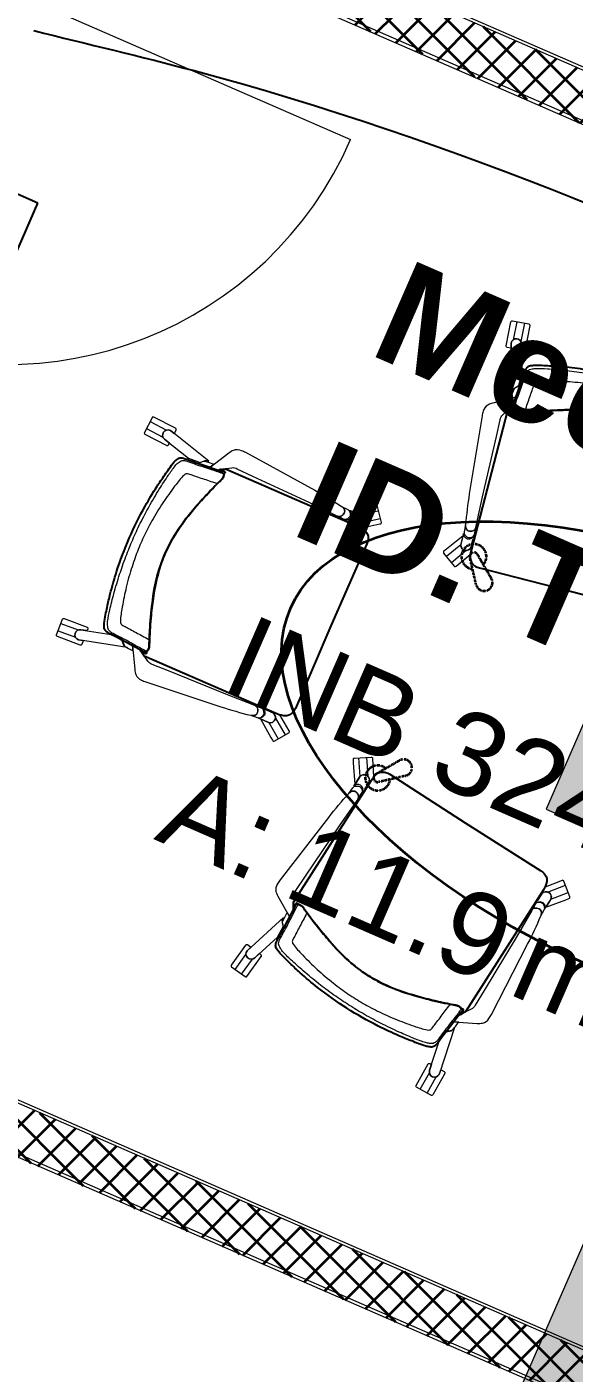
# Model space of a CAD drawing. Header units: millimetres. Extents: x -35034 to 431752, y -71616 to 25069.
# Drawn here: x 34414 to 35730, y -11807 to -8572 of the extents above; entities that cross this region are included whole.
import ezdxf
from ezdxf.enums import TextEntityAlignment as Align

# ---------------------------------------------------------------- set-up
doc = ezdxf.new("R2010")
doc.units = ezdxf.units.MM
doc.header["$MEASUREMENT"] = 0
doc.linetypes.add('DASHED2', pattern=[0.75, 0.5, -0.25])
for name, color, linetype in [('A-25-M_Wall_Int', 7, 'Continuous'), ('New_A-25-M_Wall_Int', 7, 'Continuous'), ('New_A-35-M_FFE-Zone', 7, 'Continuous'), ('New_ArchiCAD Door Markers', 7, 'Continuous'), ('New_ArchiCAD Doors', 7, 'Continuous')]:
    doc.layers.add(name, color=color, linetype=linetype)
for name, color, linetype, lineweight in [('A-35-M_FFE_Loose_SIEMENS P2_Pen_No__5', 7, 'Continuous', 25), ('A-35-M_FFE_Loose_SIEMENS P2_Pen_No__7', 7, 'Continuous', 35), ('A-35-M_FFE_Loose_SIEMENS P2_Pen_No__9', 7, 'Continuous', 13), ('A-95-H_Fill_Plan_FloorTrunking_Pen_No__1', 7, 'Continuous', 13), ('A-95-H_Fill_Plan_FloorTrunking_Pen_No__101', 252, 'Continuous', 15), ('A-95-P_Text_1_50_GA_Pen_No__85', 8, 'Continuous', 20), ('New_A-25-M_Wall_Int_Pen_No__1', 7, 'Continuous', 13), ('New_A-25-M_Wall_Int_Pen_No__155', 5, 'Continuous', 35), ('New_ArchiCAD Door Markers_Pen_No__1', 7, 'Continuous', 13), ('New_ArchiCAD Door Markers_Pen_No__5', 7, 'Continuous', 25), ('New_ArchiCAD Doors_Pen_No__1', 7, 'Continuous', 13), ('New_ArchiCAD Doors_Pen_No__3', 7, 'Continuous', 18), ('New_ArchiCAD Zone Stamps_Pen_No__6', 7, 'Continuous', 35)]:
    doc.layers.add(name, color=color, linetype=linetype, lineweight=lineweight)
for name, color, linetype, lineweight, true_color in [('New_A-35-M_FFE-Zone_Pen_No__74', 7, 'Continuous', 20, 0x606060), ('New_ArchiCAD Doors_Pen_No__23', 7, 'Continuous', 30, 0x2a2a2a), ('New_ArchiCAD Doors_Pen_No__63', 7, 'Continuous', 20, 0x606060)]:
    doc.layers.add(name, color=color, linetype=linetype, lineweight=lineweight, true_color=true_color)
doc.styles.add('GENERATED_STYLE_1', font='')
doc.styles.add('GENERATED_STYLE_2', font='')
doc.styles.add('GENERATED_STYLE_3', font='')
doc.styles.get('GENERATED_STYLE_1').set_extended_font_data('Swis721 BT', bold=True)
doc.styles.get('GENERATED_STYLE_2').set_extended_font_data('Arial', bold=True)
doc.styles.get('GENERATED_STYLE_3').set_extended_font_data('Arial')
doc.dimstyles.new('GENERATED_STYLE__3', dxfattribs={"dimtxt": 0.18, "dimasz": 182.4, "dimexe": 0.18, "dimexo": 0.0625, "dimgap": 0.09, "dimtad": 0, "dimtih": 1, "dimtoh": 1, "dimdec": 4, "dimzin": 0, "dimdsep": 46, "dimcen": 0.09, "dimadec": 0, "dimazin": 0, "dimtfac": 1, "dimtdec": 4, "dimtmove": 0, "dimatfit": 3, "dimldrblk": 'ARROWHEAD_5', "dimfxl": 1, "dimtolj": 1, "dimtzin": 0, "dimarcsym": 0})
pattern_1 = [(45, (0, 0), (-35.35534, 35.35534), []), (135, (0, 0), (35.35534, 35.35534), [])]

# ---------------------------------------------------------------- blocks, each defined once
blk = doc.blocks.new('Office South_INB 3244_21_3', base_point=(34524.2, -13354.9))
at = {"layer": 'New_A-35-M_FFE-Zone_Pen_No__74', "linetype": 'Continuous'}
blk.add_line((37374.5, -12580), (33346.8, -10823.8), dxfattribs=at)
at = {"layer": 'New_ArchiCAD Zone Stamps_Pen_No__6'}
for tag, height, style, p in [('ROOM_NAME', 250, 'GENERATED_STYLE_2', (34049.4, -11951.4)), ('zoneNameLine2', 250, 'GENERATED_STYLE_2', (33861, -12383.6)), ('ROOM_NUMBER', 200, 'GENERATED_STYLE_3', (33672.6, -12804.3)), ('measuredAreaCode', 200, 'GENERATED_STYLE_3', (33515.5, -13164.4)), ('DUMMY_649', 200, 'GENERATED_STYLE_3', (33822.9, -13298.4)), ('DUMMY_650', 200, 'GENERATED_STYLE_3', (34312.3, -13511.8)), ('DUMMY_651', 133.3, 'GENERATED_STYLE_3', (34591.6, -13618.4))]:
    blk.add_attdef(tag, text='', height=height, rotation=336.4404, dxfattribs=dict(at, style=style)).set_placement(p, align=Align.TOP_LEFT)
blk = doc.blocks.new('Meeting room_INB 3243_23_3', base_point=(35902.3, -10572))
at = {"layer": 'New_A-35-M_FFE-Zone_Pen_No__74', "linetype": 'Continuous'}
for p, q in [((38501.3, -9996.1), (34473.6, -8239.8)), ((33394.3, -10714.7), (37422, -12471))]:
    blk.add_line(p, q, dxfattribs=at)
at = {"layer": 'New_ArchiCAD Zone Stamps_Pen_No__6'}
for tag, height, style, p in [('ROOM_NAME', 250, 'GENERATED_STYLE_2', (35331.4, -9126.7)), ('zoneNameLine2', 250, 'GENERATED_STYLE_2', (35143, -9558.8)), ('ROOM_NUMBER', 200, 'GENERATED_STYLE_3', (34954.6, -9979.5)), ('measuredAreaCode', 200, 'GENERATED_STYLE_3', (34797.6, -10339.6)), ('DUMMY_649', 200, 'GENERATED_STYLE_3', (35105, -10473.7)), ('DUMMY_650', 200, 'GENERATED_STYLE_3', (35575.6, -10678.9)), ('DUMMY_651', 133.3, 'GENERATED_STYLE_3', (35854.9, -10785.4))]:
    blk.add_attdef(tag, text='', height=height, rotation=336.4404, dxfattribs=dict(at, style=style)).set_placement(p, align=Align.TOP_LEFT)
blk = doc.blocks.new('Office North_INB 3242_25_3', base_point=(36860.3, -8081.5))
at = {"layer": 'New_A-35-M_FFE-Zone_Pen_No__74', "linetype": 'Continuous'}
blk.add_line((34521.1, -8130.7), (38548.8, -9886.9), dxfattribs=at)
at = {"layer": 'New_ArchiCAD Zone Stamps_Pen_No__6'}
for tag, height, style, p in [('ROOM_NAME', 250, 'GENERATED_STYLE_2', (36411.6, -6689.4)), ('zoneNameLine2', 250, 'GENERATED_STYLE_2', (36223.2, -7121.6)), ('ROOM_NUMBER', 200, 'GENERATED_STYLE_3', (36034.8, -7542.3)), ('measuredAreaCode', 200, 'GENERATED_STYLE_3', (35877.7, -7902.4)), ('DUMMY_649', 200, 'GENERATED_STYLE_3', (36185.1, -8036.4)), ('DUMMY_650', 200, 'GENERATED_STYLE_3', (36655.8, -8241.7)), ('DUMMY_651', 133.3, 'GENERATED_STYLE_3', (36935.1, -8348.2))]:
    blk.add_attdef(tag, text='', height=height, rotation=336.4404, dxfattribs=dict(at, style=style)).set_placement(p, align=Align.TOP_LEFT)
blk = doc.blocks.new('Wall_73_3', base_point=(38498.3, -10002.9))
at = {"layer": 'New_A-25-M_Wall_Int_Pen_No__155', "linetype": 'Continuous'}
h = blk.add_hatch(dxfattribs=at)
h.set_pattern_fill('Grid_5x5_Diagonal_0003', color=256, style=0, pattern_type=2)
h.set_pattern_definition(pattern_1)
h.paths.add_polyline_path([(34470.5, -8246.6), (38498.3, -10002.9), (38503.3, -9991.4), (38508.1, -9980.4), (38516.9, -9960.2), (38526.9, -9937.3), (38535.9, -9916.7), (38540.7, -9905.7), (38545.9, -9893.8), (34518.1, -8137.5), (34512.9, -8149.4), (34508.1, -8160.4), (34499.1, -8181), (34489.1, -8203.9), (34480.3, -8224.1), (34475.5, -8235.1)])
at = {"layer": 'New_A-25-M_Wall_Int_Pen_No__1', "linetype": 'Continuous', "flags": 128}
for points in [[(38545.9, -9893.8), (34518.1, -8137.5)], [(34470.5, -8246.6), (38498.3, -10002.9)]]:
    blk.add_lwpolyline(points, dxfattribs=at)
blk = doc.blocks.new('Door Stamp 17[2]_3', base_point=(33887.2, -9286.6))
at = {"layer": 'New_ArchiCAD Door Markers_Pen_No__5', "linetype": 'Continuous'}
for p, q in [((34246.6, -8910.3), (33856, -9805.9)), ((34440.7, -8994.9), (34246.6, -8910.3)), ((34050.1, -9890.6), (34440.7, -8994.9)), ((34050.1, -9890.6), (34440.7, -8994.9)), ((33856, -9805.9), (34050.1, -9890.6))]:
    blk.add_line(p, q, dxfattribs=at)
at = {"layer": 'New_ArchiCAD Door Markers_Pen_No__1', "style": 'GENERATED_STYLE_1'}
blk.add_attdef('AC_WIDO_ID', text='', height=150, rotation=66.4404, dxfattribs=at).set_placement((34073.6, -9791.8), align=Align.BOTTOM_LEFT)
blk = doc.blocks.new('Door with Sidelight on Side 2 19[2]_3')
at = {"layer": 'New_ArchiCAD Doors_Pen_No__1', "linetype": 'Continuous'}
for p, q in [((34288.9, -8365.3), (34300.4, -8370.3)), ((34300.4, -8370.3), (34311.4, -8375.1)), ((34311.4, -8375.1), (34331.5, -8383.9)), ((34331.5, -8383.9), (34354.5, -8393.9)), ((34354.5, -8393.9), (34375.1, -8402.9)), ((34375.1, -8402.9), (34386.1, -8407.7)), ((34386.1, -8407.7), (34398, -8412.9)), ((33485.5, -10207.8), (33497, -10212.8)), ((33497, -10212.8), (33508, -10217.6)), ((33508, -10217.6), (33528.1, -10226.4)), ((33528.1, -10226.4), (33551.1, -10236.4)), ((33551.1, -10236.4), (33571.7, -10245.4)), ((33571.7, -10245.4), (33582.7, -10250.1)), ((33582.7, -10250.1), (33594.6, -10255.3))]:
    blk.add_line(p, q, dxfattribs=at)
at = {"layer": 'New_ArchiCAD Doors_Pen_No__23', "linetype": 'Continuous'}
for p, q in [((34258.5, -8435), (34284.9, -8374.5)), ((34284.9, -8374.5), (34288.9, -8365.3)), ((34284.9, -8374.5), (34394, -8422.1)), ((34398, -8412.9), (34288.9, -8365.3)), ((34367.6, -8482.6), (34258.5, -8435)), ((34394, -8422.1), (34367.6, -8482.6)), ((34394, -8422.1), (34398, -8412.9)), ((33854, -9362.6), (33898.8, -9260)), ((33898.8, -9260), (34007.9, -9307.5)), ((34007.9, -9307.5), (33963.1, -9410.2)), ((33515.9, -10138.1), (33854, -9362.6)), ((33854, -9362.6), (33963.1, -9410.2)), ((33963.1, -9410.2), (33854, -9362.6)), ((33963.1, -9410.2), (33625, -10185.7)), ((33489.5, -10198.6), (33515.9, -10138.1)), ((33625, -10185.7), (33515.9, -10138.1)), ((33515.9, -10138.1), (33625, -10185.7)), ((33625, -10185.7), (33598.6, -10246.2)), ((33489.5, -10198.6), (33485.5, -10207.8)), ((33594.6, -10255.3), (33485.5, -10207.8)), ((33598.6, -10246.2), (33489.5, -10198.6)), ((33598.6, -10246.2), (33594.6, -10255.3))]:
    blk.add_line(p, q, dxfattribs=at)
at = {"layer": 'New_ArchiCAD Doors_Pen_No__3', "linetype": 'Continuous'}
blk.add_line((34367.6, -8482.6), (35192.6, -8842.3), dxfattribs=at)
at = {"layer": 'New_ArchiCAD Doors_Pen_No__63', "linetype": 'Continuous'}
blk.add_arc((34367.6, -8482.6), 900, 246.4404, 336.4404, dxfattribs=at)
at = {"layer": 'New_ArchiCAD Door Markers'}
ref = blk.add_blockref('Door Stamp 17[2]_3', (33887.2, -9286.6), dxfattribs=at)
ref.add_attrib('AC_WIDO_ID', 'ID03.003', dxfattribs={"layer": 'New_ArchiCAD Door Markers_Pen_No__1', "color": 7, "height": 150, "rotation": 66.4404, "style": 'GENERATED_STYLE_1'}).set_placement((34073.6, -9791.8), align=Align.BOTTOM_LEFT)
blk = doc.blocks.new('Wall_90_3', base_point=(31992.7, -13631.2))
at = {"layer": 'New_ArchiCAD Doors', "color": 251, "linetype": 'Continuous', "lineweight": 20, "true_color": 0x606060}
blk.add_blockref('Door with Sidelight on Side 2 19[2]_3', (0, 0), dxfattribs=at)
blk = doc.blocks.new('Wall_143_3', base_point=(33282.3, -10673.9))
at = {"layer": 'New_A-25-M_Wall_Int_Pen_No__155', "linetype": 'Continuous'}
h = blk.add_hatch(dxfattribs=at)
h.set_pattern_fill('Grid_5x5_Diagonal_0003', color=256, style=0, pattern_type=2)
h.set_pattern_definition(pattern_1)
h.paths.add_polyline_path([(33349, -10818.7), (33343.8, -10830.6), (37371.5, -12586.9), (37376.7, -12574.9), (37381.5, -12563.9), (37390.5, -12543.3), (37400.5, -12520.4), (37409.3, -12500.2), (37414.1, -12489.2), (37419, -12477.8), (33391.3, -10721.5), (33386.3, -10733), (33381.5, -10744), (33372.8, -10764.1), (33362.8, -10787), (33353.8, -10807.7)])
at = {"layer": 'New_A-25-M_Wall_Int_Pen_No__1', "linetype": 'Continuous', "flags": 128}
for points in [[(37419, -12477.8), (33391.3, -10721.5)], [(33343.8, -10830.6), (37371.5, -12586.9)]]:
    blk.add_lwpolyline(points, dxfattribs=at)
blk = doc.blocks.new('ARROWHEAD_5')
at = {"color": 0, "linetype": 'Continuous', "lineweight": 0}
blk.add_line((0, 0), (-1, 0), dxfattribs=at)
blk.add_solid([(-1, 0.2679), (0, 0), (-1, -0.2679), (-1, 0.2679)], dxfattribs=at)

msp = doc.modelspace()

# ---------------------------------------------------------------- hatches: boundary and pattern name
at = {"layer": 'A-95-H_Fill_Plan_FloorTrunking_Pen_No__101', "linetype": 'Continuous', "lineweight": 0, "true_color": 0x727272}
for points in [[(35068.8, -14052.6), (34706.7, -13894.7), (37778.1, -6851), (38140.2, -7008.9)], [(36279.1, -10288.8), (35820.8, -10089), (35662.9, -10451), (36121.2, -10650.9)]]:
    msp.add_hatch(color=8, dxfattribs=at).paths.add_polyline_path(points)

# ---------------------------------------------------------------- linework, layer by layer
at = {"layer": 'A-35-M_FFE_Loose_SIEMENS P2_Pen_No__5', "linetype": 'Continuous', "flags": 128}
for points in [[(35759.1, -9395.5, 0.016068), (35704.2, -9388.9, 0.009371), (35671.2, -9386.5, 0.001836), (35652.7, -9385.6, 0.017544), (35632.5, -9385.5, 0.062714), (35622.5, -9387, 0.149282), (35615.3, -9391.6, 0.092841), (35611.8, -9397.8, 0.049327), (35606, -9413.4, -0.02709), (35599.6, -9433.2), (35579.4, -9490.2), (35578, -9494, -0.079161), (35576.9, -9496, -0.195423), (35576.8, -9496.1, -0.266682), (35576.7, -9496.1, -0.14086), (35576.6, -9495.8, -0.068414), (35576.8, -9493), (35577.8, -9485, -0.046442), (35579.9, -9483.1, -0.07777), (35581.2, -9482.4, 0.055714), (35582.4, -9481.9, 0.135228), (35577.8, -9485), (35576.7, -9493.7, 0.049328), (35576.5, -9496, 0.064332), (35576.6, -9496.6, 0.077633), (35576.8, -9497, 0.201115), (35577.5, -9497.4, 0.08669), (35578.2, -9497.4), (35579.7, -9497.2), (35580.9, -9497, 0.08929), (35587.4, -9500.2, 0.049201), (35592.4, -9501.1, 0.053494), (35596.1, -9501.1, 0.000557), (35609.8, -9499.3, -0.01685), (35669.1, -9493.6, -0.013226), (35715.7, -9492, -0.032708), (35778.1, -9495.5, -0.03481)], [(35820.2, -9503.7, 0.069523), (35707.3, -9492, 0.011779), (35639.4, -9496, 0.017493), (35596.8, -9501, -0.117992), (35587.4, -9500.2, -0.066588), (35580.9, -9497), (35577.9, -9497.5, -0.164644), (35577.1, -9497.3, -0.299826), (35576.5, -9496.3, 0.02453), (35576.6, -9493.9), (35577.9, -9484.9), (35569.6, -9493.1), (35482.6, -9830, 0.119167), (35481.2, -9851.5, 0.112722), (35484.9, -9860.4, 0.107436), (35493.2, -9868, 0.042313), (35497.3, -9869.9, 0.011293), (35502.5, -9871.7), (35711.5, -9924.8), (35920.1, -9979.5, 0.011293)]]:
    msp.add_lwpolyline(points, format="xyb", dxfattribs=at)
for points in [[(34660.4, -9800.3, -0.024216), (34698.8, -9722.9, -0.016068), (34727.3, -9675.6, -0.009371), (34745.7, -9648.1, -0.001836), (34756.4, -9633, -0.017544), (34768.8, -9616.9, -0.062714), (34776.1, -9610, -0.149282), (34784.1, -9607.2, -0.092841), (34791.2, -9608.2, -0.049327), (34807.1, -9613.2, 0.02709), (34826.7, -9620.4), (34884, -9639.6), (34887.8, -9640.8, 0.079161), (34890, -9641.2, 0.195423), (34890.2, -9641.1, 0.266682), (34890.2, -9641, 0.14086), (34890.1, -9640.8, 0.068414), (34887.8, -9639.2), (34880.8, -9635, 0.046442), (34878, -9635.6, 0.07777), (34876.7, -9636.2, -0.055714), (34875.6, -9636.8, -0.135228), (34880.8, -9635), (34888.4, -9639.5, -0.049328), (34890.3, -9640.9, -0.064332), (34890.7, -9641.3, -0.077633), (34890.9, -9641.7, -0.201115), (34890.8, -9642.5, -0.08669), (34890.4, -9643), (34889.3, -9644), (34888.4, -9644.9, -0.08929), (34887, -9652, -0.049201), (34884.6, -9656.5, -0.053494), (34882.3, -9659.4, -0.000557), (34872.4, -9669.1, 0.01685), (34831.5, -9712.3, 0.013226), (34801.5, -9748.1, 0.032708), (34765.9, -9799.4, 0.03481), (34746.4, -9837.7, 0.03481), (34731.7, -9878, 0.032708), (34718.5, -9939, 0.013226), (34712.8, -9985.3, 0.01685), (34709, -10044.7, -0.000557), (34708.6, -10058.6, -0.053494), (34708.1, -10062.3, -0.049201), (34706.4, -10067.1, -0.08929), (34702.3, -10072.9), (34702.2, -10074.2), (34702.2, -10075.7, -0.08669), (34702.1, -10076.4, -0.201115), (34701.6, -10077, -0.077633), (34701.1, -10077.1, -0.064332), (34700.6, -10077.1, -0.049328), (34698.3, -10076.6), (34689.9, -10074.1, -0.135228), (34687.6, -10069.1, -0.055714), (34687.9, -10070.3, 0.07777), (34688.3, -10071.7, 0.046442), (34689.9, -10074.1), (34697.7, -10076.4, 0.068414), (34700.4, -10077, 0.14086), (34700.7, -10076.9, 0.266682), (34700.7, -10076.9, 0.195423), (34700.6, -10076.7, 0.079161), (34698.8, -10075.3), (34695.3, -10073.3), (34642.2, -10044.5, 0.02709), (34623.6, -10035, -0.049327), (34609.1, -10026.8, -0.092841), (34603.6, -10022.4, -0.149282), (34600.1, -10014.5, -0.062714), (34600.2, -10004.5, -0.017544), (34603.5, -9984.5, -0.001836), (34607.3, -9966.4, -0.009371), (34614.8, -9934.2, -0.016068), (34630, -9881, -0.023358)], [(34746.4, -9837.7, -0.069523), (34806.6, -9741.4, -0.011779), (34851.6, -9690.4, -0.017493), (34881.8, -9659.9, 0.117992), (34887, -9652, 0.066588), (34888.4, -9644.9), (34890.6, -9642.9, 0.164644), (34891, -9642.1, 0.299826), (34890.5, -9641, -0.02453), (34888.6, -9639.6), (34880.7, -9635), (34892.2, -9633.6), (35211.3, -9772.4, -0.119167), (35229.2, -9784.5, -0.112722), (35233.9, -9792.9, -0.107436), (35234.8, -9804.1, -0.042313), (35233.8, -9808.4, -0.011293), (35232, -9813.7), (35145.2, -10011.1), (35060, -10209.2, -0.011293), (35057.3, -10214.1, -0.042313), (35054.8, -10217.7, -0.107436), (35046.1, -10224.7, -0.112722), (35036.7, -10227, -0.119167), (35015.7, -10222.2), (34696.6, -10083.4), (34689.8, -10074), (34698.5, -10076.7, -0.02453), (34700.9, -10077.1, 0.299826), (34702, -10076.7, 0.164644), (34702.2, -10075.9), (34702.3, -10072.9, 0.066557), (34706.4, -10067.1, 0.117992), (34708.7, -10057.8, -0.017493), (34710.4, -10015, -0.011779), (34717.1, -9947.3, -0.071772)], [(35234.3, -10850.8, -0.069523), (35148.7, -10776.2, -0.011779), (35105.4, -10723.8, -0.017493), (35080, -10689.3, 0.117992), (35073, -10682.9, 0.066588), (35066.3, -10680.4), (35064.6, -10677.9, 0.164644), (35063.9, -10677.3, 0.299826), (35062.7, -10677.6, -0.02453), (35061, -10679.3), (35055.3, -10686.4), (35055.7, -10674.8), (35242.8, -10381.4, -0.119167), (35257.6, -10365.7, -0.112722), (35266.7, -10362.3, -0.107436), (35277.8, -10363.3, -0.042313), (35281.9, -10364.9, -0.011293), (35286.8, -10367.5), (35468.2, -10484.2), (35650.4, -10599.5, -0.011293), (35654.8, -10602.8, -0.042313), (35658.1, -10605.9, -0.107436), (35663.6, -10615.6, -0.112722), (35664.4, -10625.3, -0.119167), (35656.4, -10645.2), (35469.2, -10938.6), (35458.9, -10943.8), (35462.8, -10935.6, -0.02453), (35463.7, -10933.4, 0.299826), (35463.5, -10932.2, 0.164644), (35462.7, -10931.8), (35459.7, -10931.3, 0.066557), (35454.6, -10926.3, 0.117992), (35445.8, -10922.6, -0.017493), (35403.8, -10914.2, -0.011779), (35338, -10897, -0.071772)], [(35183.9, -10929.9, -0.024216), (35113.5, -10879.9, -0.016068), (35071.2, -10844.3, -0.009371), (35047, -10821.7, -0.001836), (35033.8, -10808.8, -0.017544), (35019.8, -10794.1, -0.062714), (35014.1, -10785.8, -0.149282), (35012.6, -10777.4, -0.092841), (35014.7, -10770.6, -0.049327), (35022.2, -10755.7, 0.02709), (35032.3, -10737.5), (35060.3, -10683.9), (35062.1, -10680.2, 0.079161), (35062.8, -10678.1, 0.195423), (35062.8, -10677.9, 0.266682), (35062.7, -10677.9, 0.14086), (35062.4, -10678, 0.068414), (35060.5, -10680), (35055.3, -10686.2, 0.046442), (35055.4, -10689.1, 0.07777), (35055.8, -10690.5, -0.055714), (35056.2, -10691.7, -0.135228), (35055.3, -10686.2), (35060.9, -10679.5, -0.049328), (35062.5, -10677.8, -0.064332), (35063, -10677.5, -0.077633), (35063.4, -10677.3, -0.201115), (35064.2, -10677.6, -0.08669), (35064.7, -10678), (35065.5, -10679.3), (35066.3, -10680.4, -0.08929), (35073, -10682.9, -0.049201), (35077.1, -10685.9, -0.053494), (35079.5, -10688.6, -0.000557), (35087.6, -10699.9, 0.01685), (35123.9, -10747.1, 0.013226), (35154.5, -10782.4, 0.032708), (35199.6, -10825.6, 0.03481), (35234.3, -10850.8, 0.03481), (35271.8, -10871.6, 0.032708), (35330, -10894.3, 0.013226), (35374.9, -10907.2, 0.01685), (35432.9, -10920.2, -0.000557), (35446.6, -10922.8, -0.053494), (35450.1, -10923.9, -0.049201), (35454.6, -10926.3, -0.08929), (35459.7, -10931.3), (35461, -10931.6), (35462.5, -10931.8, -0.08669), (35463.1, -10932, -0.201115), (35463.6, -10932.7, -0.077633), (35463.7, -10933.1, -0.064332), (35463.6, -10933.6, -0.049328), (35462.8, -10935.8), (35459, -10943.8, -0.135228), (35453.7, -10945.3, -0.055714), (35454.9, -10945.1, 0.07777), (35456.3, -10944.9, 0.046442), (35459, -10943.8), (35462.4, -10936.4, 0.068414), (35463.5, -10933.8, 0.14086), (35463.4, -10933.6, 0.266682), (35463.4, -10933.5, 0.195423), (35463.2, -10933.5, 0.079161), (35461.6, -10935.1), (35459, -10938.3), (35422.2, -10986.2, 0.02709), (35410, -11003.1, -0.049327), (35399.6, -11016.1, -0.092841), (35394.3, -11020.9, -0.149282), (35386, -11023.1, -0.062714), (35376.1, -11021.4, -0.017544), (35356.9, -11015, -0.001836), (35339.6, -11008.4, -0.009371), (35308.9, -10996, -0.016068), (35258.9, -10972.6, -0.023358)]]:
    msp.add_lwpolyline(points, format="xyb", close=True, dxfattribs=at)
at = {"layer": 'A-35-M_FFE_Loose_SIEMENS P2_Pen_No__7', "linetype": 'DASHED2'}
for p, q in [((35494.4, -9911.3), (35479.6, -9846.8)), ((35531.2, -9896.8), (35498, -9839.5)), ((35310.3, -10334.5), (35253, -10367.7)), ((35324.8, -10371.3), (35260.2, -10386.1))]:
    msp.add_line(p, q, dxfattribs=at)
for centre, radius, start, end in [((35489.3, -9844.5), 30, 319.5491, 263.4393), ((35489.3, -9844.5), 10, 30.0778, 192.9105), ((35513.9, -9906.9), 20, 192.9105, 30.0778), ((35258, -10376.4), 30, 49.5491, 353.4393), ((35320.3, -10351.8), 20, 282.9105, 120.0778), ((35258, -10376.4), 10, 120.0778, 282.9105)]:
    msp.add_arc(centre, radius, start, end, dxfattribs=at)
at = {"layer": 'A-35-M_FFE_Loose_SIEMENS P2_Pen_No__7', "linetype": 'Continuous'}
msp.add_ellipse((35965.1, -10367.7), major_axis=(917, -398.8), ratio=0.5, dxfattribs=at)
at = {"layer": 'A-35-M_FFE_Loose_SIEMENS P2_Pen_No__9', "linetype": 'Continuous'}
for p, q in [((35592.2, -9279.9), (35583.7, -9323.4)), ((35610.7, -9283.5), (35602.2, -9327.4)), ((34701.8, -9537), (34741.6, -9557.3)), ((34710.4, -9520.2), (34749.8, -9540.3)), ((34489.5, -10022.7), (34531, -10038.2)), ((34496.1, -10005), (34538, -10020.6)), ((34915.1, -10836.6), (34941.2, -10800.8)), ((34930.4, -10847.7), (34956.7, -10811.5)), ((35360.3, -11124.3), (35382.3, -11085.3)), ((35376.8, -11133.6), (35398.5, -11095))]:
    msp.add_line(p, q, dxfattribs=at)
at = {"layer": 'A-35-M_FFE_Loose_SIEMENS P2_Pen_No__9', "linetype": 'Continuous', "flags": 128}
for points in [[(35578.2, -9343.4), (35569.4, -9341.7, -0.435017), (35567, -9338), (35578.2, -9280.3, -0.414214), (35581.7, -9277.9), (35621, -9285.5, -0.414214), (35623.4, -9289), (35612.1, -9346.9, -0.414214), (35608.6, -9349.3), (35603.9, -9348.4), (35603.8, -9333.4, 0.917674), (35578.8, -9331.5), (35578.9, -9343.3)], [(35579.8, -9449.9), (35578.8, -9331.5, -0.92197), (35603.8, -9333.6), (35604.4, -9407.2), (35595.5, -9435.7), (35584, -9442.1, 0.207366), (35581.7, -9445.1), (35580.1, -9449.1)], [(35589.5, -9461.6), (35534.6, -9475.4, 0.081341), (35522.4, -9480.3, 0.203002), (35511.5, -9495.3, -0.007358), (35508.7, -9506.4), (35478.2, -9693.8, 0.018845), (35469.2, -9768.3, 0.093152), (35470, -9776.2, 0.300736), (35478.5, -9783.3, 0.150564), (35489.1, -9781.3, 0.24245), (35493.9, -9774.4), (35509.6, -9701.2), (35543.3, -9556), (35552.7, -9515.4, -0.198938), (35558.9, -9503.7), (35574.9, -9487.8), (35579.9, -9483.1, -0.153101), (35582.4, -9481.9, -0.000314)], [(34769, -9548.3), (34773.1, -9540.2, 0.435017), (34771.6, -9536.1), (34719.2, -9509.4, 0.414214), (34715.2, -9510.7), (34697, -9546.4, 0.414214), (34698.3, -9550.4), (34750.9, -9577.2, 0.414214), (34754.9, -9575.9), (34757.1, -9571.6), (34745.4, -9562.3, -0.917674), (34759.3, -9541.4), (34768.5, -9548.7)], [(34851.9, -9615), (34759.3, -9541.4, 0.92197), (34745.5, -9562.4), (34803.2, -9608.2), (34831.1, -9618.6), (34843.2, -9613.6, -0.207366), (34847, -9613.6), (34851.1, -9614.8)], [(34855.2, -9629.9), (34899.9, -9595.1, -0.081341), (34911.2, -9588.5, -0.203002), (34929.8, -9589.1, 0.007358), (34940.2, -9593.8), (35106.7, -9685.1, -0.018845), (35171, -9723.8, -0.093152), (35176.7, -9729.3, -0.300736), (35177.1, -9740.4, -0.150564), (35169, -9747.5, -0.24245), (35160.5, -9747.1), (35093.2, -9714.4), (34958, -9651.6), (34920.2, -9634, 0.198938), (34907.2, -9631.7), (34884.9, -9634.5), (34878.1, -9635.5, 0.153101), (34875.6, -9636.8, 0.000314)], [(35171, -9723.9), (35185.8, -9731.5, -0.20576), (35191.2, -9738, -0.103527), (35191.7, -9744.8, -0.163663), (35188.8, -9750.7, -0.143284), (35180.6, -9755.3, -0.17954), (35175.8, -9754.6, 0.015555), (35161.5, -9747.6, 0.189726), (35168.3, -9747.8, 0.224162), (35178.3, -9737.3, 0.212827), (35176.7, -9729.3, 0.0772), (35171.8, -9724.3, 0.056611)], [(35189.9, -9732.7), (35215.2, -9743.9, -0.898737), (35204.9, -9767), (35187.4, -9759.2), (35185.8, -9760.7), (35164.1, -9751.2), (35166.2, -9749.1), (35178.1, -9755.1, 0.418822), (35195.1, -9748.3, 0.336613), (35190, -9732.7, 0.09455)], [(35195.4, -9735.1), (35245.2, -9723.2), (35252.7, -9721.7, -0.132625), (35255.3, -9721.9, -0.251078), (35256.9, -9723.7), (35265.9, -9762.9, -0.460931), (35263, -9766.8), (35220, -9776.2), (35200.4, -9767), (35199.6, -9764.7), (35204.9, -9767, 0.132464), (35209.1, -9767.5, 0.419806), (35221.5, -9754.4, 0.171359), (35218.4, -9746.5, 0.126551), (35212.9, -9742.8)], [(35469.2, -9768.4), (35466.1, -9784.8, 0.20576), (35467.9, -9792.9, 0.103527), (35473, -9797.5, 0.163663), (35479.4, -9798.9, 0.143284), (35488.1, -9795.2, 0.17954), (35490.5, -9791, -0.015555), (35493.7, -9775.4, -0.189726), (35489.8, -9780.9, -0.224162), (35475.3, -9782.4, -0.212827), (35470, -9776.2, -0.0772), (35469.1, -9769.2, -0.056611)], [(35463.1, -9794.5), (35423.1, -9826.4), (35417.3, -9831.4, 0.132625), (35415.8, -9833.6, 0.251078), (35416.2, -9835.9), (35441.6, -9867.2, 0.460931), (35446.4, -9867.3), (35480.3, -9839.1), (35485.1, -9818), (35483.8, -9816), (35482.3, -9821.6, -0.132464), (35480.2, -9825.2, -0.419806), (35462.2, -9826.9, -0.171359), (35457.9, -9819.7, -0.126551), (35458.3, -9813.1)], [(35464.5, -9788.7), (35457.8, -9815.5, 0.898737), (35482.3, -9821.6), (35487, -9803), (35489.2, -9802.7), (35495, -9779.7), (35492, -9780.1), (35489.5, -9793.2, -0.418822), (35473.7, -9802.3, -0.336613), (35464.5, -9788.7, -0.09455)], [(34549.8, -10047), (34546.7, -10055.4, -0.435017), (34542.6, -10057.1), (34487.6, -10036.5, -0.414214), (34485.8, -10032.7), (34499.8, -9995.2, -0.414214), (34503.6, -9993.4), (34558.9, -10014, -0.414214), (34560.7, -10017.9), (34559, -10022.4), (34544.2, -10020.1, 0.917674), (34538.2, -10044.4), (34549.8, -10046.3)], [(34655.1, -10062.9), (34538.2, -10044.4, -0.92197), (34544.3, -10020.1), (34617.1, -10031.6), (34643.7, -10045.1), (34648.1, -10057.5, 0.207366), (34650.8, -10060.2), (34654.4, -10062.4)], [(34668.6, -10058.9), (34673.7, -10115.3, 0.081341), (34676.5, -10128.1, 0.203002), (34689.6, -10141.2, -0.007358), (34700.2, -10145.7), (34880.5, -10205.2, 0.018845), (34952.6, -10225.8, 0.093152), (34960.5, -10226.3, 0.300736), (34968.9, -10219, 0.150564), (34968.6, -10208.2, 0.24245), (34962.5, -10202.3), (34892.7, -10175.4), (34754.6, -10119.3), (34715.9, -10103.7, -0.198938), (34705.4, -10095.7), (34692.2, -10077.4), (34688.4, -10071.8, -0.153101), (34687.6, -10069.1, -0.000314)], [(34952.7, -10225.9), (34968.4, -10231.5, 0.20576), (34976.8, -10230.9, 0.103527), (34982.1, -10226.6, 0.163663), (34984.5, -10220.5, 0.143284), (34982.2, -10211.4, 0.17954), (34978.4, -10208.4, -0.015555), (34963.6, -10202.7, -0.189726), (34968.3, -10207.5, -0.224162), (34967.5, -10222, -0.212827), (34960.5, -10226.3, -0.0772), (34953.5, -10226.1, -0.056611)], [(34970.3, -10232.3), (34995.7, -10243.4, 0.898737), (35005.7, -10220.2), (34988.2, -10212.5), (34988.2, -10210.3), (34966.5, -10200.7), (34966.4, -10203.8), (34978.9, -10208.4, -0.418822), (34985.3, -10225.5, -0.336613), (34970.4, -10232.3, -0.09455)], [(34975.8, -10234.7), (35000.8, -10279.4), (35004.7, -10285.9, 0.132625), (35006.7, -10287.8, 0.251078), (35009, -10287.8), (35044, -10267.8, 0.460931), (35044.9, -10263.1), (35022.7, -10225), (35002.7, -10216.8), (35000.4, -10217.8), (35005.7, -10220.2, -0.132464), (35009, -10222.9, -0.419806), (35007.7, -10240.9, -0.171359), (34999.8, -10243.9, -0.126551), (34993.4, -10242.4)], [(35203.5, -10391.3), (35199.6, -10340.3), (35199.3, -10332.6, -0.132625), (35199.9, -10330, -0.251078), (35201.8, -10328.7), (35242, -10326.1, -0.460931), (35245.4, -10329.5), (35247.9, -10373.5), (35235.7, -10391.4), (35233.3, -10391.8), (35236.4, -10386.9, 0.132464), (35237.7, -10382.9, 0.419806), (35226.6, -10368.5, 0.171359), (35218.4, -10370.4, 0.126551), (35213.8, -10375.2)], [(35200.2, -10396.4), (35215.3, -10373.1, -0.898737), (35236.4, -10386.9), (35226.1, -10403), (35227.3, -10404.8), (35214.5, -10424.8), (35212.7, -10422.3), (35220.6, -10411.5, 0.418822), (35216.4, -10393.7, 0.336613), (35200.3, -10396.3, 0.09455)], [(35046.2, -10710.8), (35018.9, -10661.2, -0.081341), (35014.1, -10649, -0.203002), (35017.6, -10630.7, 0.007358), (35023.9, -10621.1), (35140.2, -10471.1, -0.018845), (35188.5, -10413.7, -0.093152), (35194.8, -10408.9, -0.300736), (35205.8, -10410.2, -0.150564), (35211.6, -10419.3, -0.24245), (35209.8, -10427.6), (35167, -10489), (35083.8, -10612.6), (35060.4, -10647.2, 0.198938), (35056.1, -10659.7), (35055.4, -10682.2), (35055.4, -10689, 0.153101), (35056.2, -10691.7, 0.000314)], [(35188.6, -10413.6), (35198.4, -10400.2, -0.20576), (35205.7, -10395.9, -0.103527), (35212.5, -10396.5, -0.163663), (35217.9, -10400.3, -0.143284), (35221.1, -10409.1, -0.17954), (35219.7, -10413.7, 0.015555), (35210.5, -10426.7, 0.189726), (35211.8, -10420.1, 0.224162), (35203, -10408.5, 0.212827), (35194.8, -10408.9, 0.0772), (35189.1, -10412.9, 0.056611)], [(35662.4, -10686.6), (35710.5, -10669), (35717.6, -10666.1, 0.132625), (35719.7, -10664.4, 0.251078), (35720.1, -10662.1), (35705.8, -10624.4, 0.460931), (35701.3, -10622.8), (35660.3, -10638.7), (35649, -10657.3), (35649.6, -10659.6), (35652.8, -10654.7, -0.132464), (35655.9, -10652, -0.419806), (35673.6, -10656.1, -0.171359), (35675.3, -10664.3, -0.126551), (35672.8, -10670.5)], [(35659.2, -10691.6), (35674.1, -10668.3, 0.898737), (35652.8, -10654.7), (35642.4, -10670.9), (35640.3, -10670.5), (35627.4, -10690.4), (35630.4, -10691), (35637, -10679.4, -0.418822), (35654.9, -10675.8, -0.336613), (35659.2, -10691.6, -0.09455)], [(35440.6, -10962.4), (35497.1, -10966.2, 0.081341), (35510.1, -10965.4, 0.203002), (35525.2, -10954.5, -0.007358), (35531.3, -10944.8), (35618.3, -10776.1, 0.018845), (35650, -10708.1, 0.093152), (35651.7, -10700.3, 0.300736), (35645.8, -10690.9, 0.150564), (35635.2, -10689.5, 0.24245), (35628.4, -10694.6), (35590.8, -10759.4), (35513.7, -10886.9), (35492.2, -10922.7, -0.198938), (35482.7, -10931.8), (35462.6, -10941.9), (35456.4, -10944.9, -0.153101), (35453.7, -10945.3, -0.000314)], [(35650.1, -10708), (35658.1, -10693.4, 0.20576), (35658.9, -10685, 0.103527), (35655.5, -10679.1, 0.163663), (35649.8, -10675.8, 0.143284), (35640.5, -10676.6, 0.17954), (35636.8, -10679.8, -0.015555), (35628.9, -10693.7, -0.189726), (35634.4, -10689.7, -0.224162), (35648.6, -10692.8, -0.212827), (35651.7, -10700.3, -0.0772), (35650.4, -10707.2, -0.056611)], [(35031, -10711.7), (34943.7, -10791.6, 0.92197), (34962.3, -10808.5), (35016.6, -10758.8), (35031.3, -10732.8), (35028.2, -10720, -0.207366), (35028.8, -10716.3), (35030.6, -10712.4)], [(34952, -10783.1), (34944.8, -10777.8, 0.435017), (34940.4, -10778.6), (34905.9, -10826.2, 0.414214), (34906.5, -10830.3), (34938.9, -10853.9, 0.414214), (34943.1, -10853.2), (34977.8, -10805.5, 0.414214), (34977.1, -10801.3), (34973.2, -10798.5), (34962.2, -10808.6, -0.917674), (34943.7, -10791.6), (34952.4, -10783.7)], [(35442.4, -10976.3), (35405.8, -11088.9, -0.92197), (35382.8, -11079), (35405.5, -11009), (35423, -10984.8), (35436, -10982.4, 0.207366), (35439.1, -10980.2), (35441.9, -10977)], [(35410.2, -11077.8), (35418, -11082.2, -0.435017), (35419, -11086.5), (35390.1, -11137.7, -0.414214), (35386, -11138.8), (35351.2, -11119.1, -0.414214), (35350.1, -11115.1), (35379.1, -11063.7, -0.414214), (35383.2, -11062.6), (35387.3, -11064.9), (35382.7, -11079.1, 0.917674), (35405.8, -11088.9), (35409.5, -11077.7)]]:
    msp.add_lwpolyline(points, format="xyb", close=True, dxfattribs=at)
for points in [[(35754.4, -9403.8, 0.012117), (35706.4, -9397.4, 0.008324), (35666.3, -9393.8, 0.021653), (35638.1, -9393, 0.060387), (35629, -9394.2, 0.009096), (35622.9, -9395.9, 0.118748), (35618.2, -9398.6, 0.072565), (35614.6, -9403.3, 0.052886), (35611.5, -9410.3, -0.006061), (35605, -9430.2, -0.005565), (35592, -9466.8, 0.006601), (35583.8, -9489.9, -0.006979), (35582.9, -9492.6, -0.004116), (35581.9, -9495.1, -0.028333), (35581.3, -9496.6, -0.029065), (35581.1, -9496.9, -0.172835), (35580.9, -9497)], [(35608.5, -9499.5, -0.029977), (35609.8, -9499.3, 0.096148), (35610.3, -9498.5, 0.022338), (35612.4, -9493.2, -0.000048), (35618.3, -9476.4, -0.000154), (35629.2, -9445.2, 0.001817), (35633.2, -9433.8, -0.043839), (35635.3, -9428.1, -0.067552), (35636.5, -9426.4, -0.111008), (35640, -9424.2, -0.062927), (35655.9, -9422.3, -0.007617), (35672.1, -9422.2, -0.013331), (35720.1, -9424, -0.019355), (35771.3, -9429.4, -0.009359)], [(34702.3, -10072.9, 0.172835), (34702.1, -10072.7, 0.029065), (34701.9, -10072.5, 0.028333), (34700.6, -10071.6, 0.004116), (34698.2, -10070.3, 0.006979), (34695.7, -10068.9, -0.006601), (34674.2, -10057.2, 0.005565), (34640, -10038.6, 0.006061), (34621.4, -10029.1, -0.052886), (34615, -10024.9, -0.072565), (34610.9, -10020.6, -0.118748), (34609, -10015.5, -0.009096), (34608.3, -10009.3, -0.060387), (34608.5, -10000.1, -0.021653), (34613.8, -9972.4, -0.008324), (34623.6, -9933.3, -0.012117), (34637.4, -9886.9, -0.005624), (34644.1, -9866.9, -0.00647), (34652.4, -9844.2, -0.012425), (34668.7, -9803.9, -0.012425), (34687, -9764.4, -0.00647), (34698.1, -9742.9, -0.005624), (34708.1, -9724.3, -0.012117), (34732.7, -9682.6, -0.008324), (34754.5, -9648.8, -0.021653), (34771.2, -9626, -0.060387), (34777.8, -9619.5, -0.009096), (34782.8, -9615.8, -0.118748), (34787.9, -9613.8, -0.072565), (34793.8, -9613.8, -0.052886), (34801.2, -9615.7, 0.006061), (34820.9, -9622.8, 0.005565), (34857.8, -9635.1, -0.006601), (34881, -9642.9, 0.006979), (34883.7, -9643.7, 0.004116), (34886.3, -9644.6, 0.028333), (34887.9, -9644.9, 0.029065), (34888.2, -9645, 0.172835), (34888.4, -9644.9)], [(34873.4, -9668.2, 0.029977), (34872.4, -9669.1, -0.096148), (34871.5, -9669, -0.022338), (34866.1, -9667.4, 0.000048), (34849.1, -9661.7, 0.000154), (34817.9, -9651.1, -0.001817), (34806.4, -9647.2, 0.043839), (34800.6, -9645.4, 0.067552), (34798.5, -9645.3, 0.111008), (34794.7, -9646.7, 0.062927), (34783.3, -9658.1, 0.007617), (34773.3, -9670.8, 0.013331), (34745.2, -9709.7, 0.019355), (34717.9, -9753.4, 0.009359), (34706.6, -9774.1, 0.023709), (34688.3, -9812.4, 0.023709), (34672.8, -9851.9, 0.009359), (34665.3, -9874.3, 0.019355), (34651.9, -9924, 0.013331), (34642.7, -9971.1, 0.007617), (34640.2, -9987.1, 0.062927), (34639.6, -10003.1, 0.111008), (34641.2, -10006.9, 0.067552), (34642.7, -10008.4, 0.043839), (34648, -10011.4, -0.001817), (34658.7, -10017.1, 0.000154), (34687.7, -10032.8, 0.000048), (34703.4, -10041.3, -0.022338), (34708.3, -10044.1, -0.096148), (34709, -10044.7, 0.029977), (34709, -10046.1)], [(35459.7, -10931.3, 0.172835), (35459.5, -10931.4, 0.029065), (35459.3, -10931.7, 0.028333), (35458.2, -10932.8, 0.004116), (35456.5, -10935, 0.006979), (35454.7, -10937.2, -0.006601), (35439.8, -10956.6, 0.005565), (35416.1, -10987.4, 0.006061), (35403.7, -11004.3, -0.052886), (35398.6, -11010, -0.072565), (35393.7, -11013.3, -0.118748), (35388.4, -11014.5, -0.009096), (35382.2, -11014.2, -0.060387), (35373.1, -11012.5, -0.021653), (35346.5, -11003, -0.008324), (35309.5, -10987.1, -0.012117), (35265.9, -10966.2, -0.005624), (35247.1, -10956.4, -0.00647), (35226, -10944.7, -0.012425), (35188.7, -10922.2, -0.012425), (35152.7, -10898, -0.00647), (35133.1, -10883.7, -0.005624), (35116.3, -10870.8, -0.012117), (35079, -10840.1, -0.008324), (35049, -10813.2, -0.021653), (35029.1, -10793.1, -0.060387), (35023.8, -10785.6, -0.009096), (35020.9, -10780, -0.118748), (35019.7, -10774.7, -0.072565), (35020.7, -10768.9, -0.052886), (35023.7, -10761.9, 0.006061), (35033.8, -10743.5, 0.005565), (35051.7, -10709, -0.006601), (35063, -10687.3, 0.006979), (35064.3, -10684.8, 0.004116), (35065.6, -10682.3, 0.028333), (35066.2, -10680.9, 0.029065), (35066.3, -10680.6, 0.172835), (35066.3, -10680.4)], [(35086.9, -10698.8, 0.029977), (35087.6, -10699.9, -0.096148), (35087.4, -10700.9, -0.022338), (35084.9, -10705.9, 0.000048), (35076.6, -10721.7, 0.000154), (35061.3, -10751, -0.001817), (35055.6, -10761.7, 0.043839), (35052.9, -10767.1, 0.067552), (35052.5, -10769.2, 0.111008), (35053.3, -10773.2, 0.062927), (35062.7, -10786.2, 0.007617), (35073.7, -10798.1, 0.013331), (35107.7, -10832, 0.019355), (35146.6, -10865.7, 0.009359), (35165.3, -10880.2, 0.023709), (35200.2, -10904.2, 0.023709), (35236.8, -10925.8, 0.009359), (35257.7, -10936.6, 0.019355), (35304.7, -10957.7, 0.013331), (35349.8, -10974.2, 0.007617), (35365.2, -10979.2, 0.062927), (35381, -10982.2, 0.111008), (35384.9, -10981.3, 0.067552), (35386.7, -10980, 0.043839), (35390.4, -10975.3, -0.001817), (35397.8, -10965.6, 0.000154), (35417.8, -10939.4, 0.000048), (35428.6, -10925.2, -0.022338), (35432.2, -10920.8, -0.096148), (35432.9, -10920.2, 0.029977), (35434.3, -10920.5)]]:
    msp.add_lwpolyline(points, format="xyb", dxfattribs=at)
for points in [[(35589.5, -9461.6), (35599.7, -9432.8), (35587.6, -9439.6), (35586.3, -9441.2), (35581.6, -9452.7), (35578.7, -9461.3), (35577.4, -9464.6), (35589.5, -9461.6)], [(34855.2, -9629.9), (34826.2, -9620.2), (34839, -9614.8), (34841.1, -9614.8), (34853, -9618.1), (34861.7, -9621.2), (34865, -9622.3), (34855.2, -9629.9)], [(34668.6, -10058.9), (34641.8, -10044.2), (34646.6, -10057.3), (34648, -10058.8), (34658.6, -10065.3), (34666.7, -10069.5), (34669.7, -10071.3), (34668.6, -10058.9)], [(35046.2, -10710.8), (35032.1, -10737.9), (35028.8, -10724.4), (35029.1, -10722.4), (35034.2, -10711.1), (35038.6, -10703), (35040.2, -10699.9), (35046.2, -10710.8)], [(35440.6, -10962.4), (35421.9, -10986.6), (35435.6, -10983.9), (35437.2, -10982.8), (35445.3, -10973.3), (35450.8, -10966), (35453, -10963.2), (35440.6, -10962.4)]]:
    msp.add_lwpolyline(points, close=True, dxfattribs=at)
for points in [[(35215.7, -9744.2), (35259.3, -9734.3)], [(35218.4, -9763.1), (35263.6, -9752.9)], [(35457.8, -9816.1), (35423.1, -9844.4)], [(35471, -9829.8), (35435.1, -9859.2)], [(34996.3, -10243.5), (35018.5, -10282.4)], [(35012, -10232.7), (35035, -10272.9)], [(35215.7, -10372.7), (35212.7, -10328)], [(35234.8, -10373), (35231.7, -10326.7)], [(35666.1, -10650.5), (35709.5, -10634.1)], [(35674.3, -10667.7), (35716.2, -10651.9)]]:
    msp.add_lwpolyline(points, dxfattribs=at)
at = {"layer": 'A-95-H_Fill_Plan_FloorTrunking_Pen_No__1', "linetype": 'Continuous', "flags": 128}
for points in [[(35068.8, -14052.6), (34706.7, -13894.7), (37778.1, -6851), (38140.2, -7008.9)], [(36279.1, -10288.8), (35820.8, -10089), (35662.9, -10451), (36121.2, -10650.9)]]:
    msp.add_lwpolyline(points, close=True, dxfattribs=at)

# ---------------------------------------------------------------- block references
at = {"layer": 'A-25-M_Wall_Int', "color": 250, "lineweight": 50, "true_color": 0x2a2a2a}
msp.add_blockref('Wall_90_3', (31992.7, -13631.2), dxfattribs=at)
at = {"layer": 'New_A-25-M_Wall_Int', "color": 250, "lineweight": 50, "true_color": 0x2a2a2a}
for name, p in [('Wall_73_3', (38498.3, -10002.9)), ('Wall_143_3', (33282.3, -10673.9))]:
    msp.add_blockref(name, p, dxfattribs=at)
at = {"layer": 'New_A-35-M_FFE-Zone', "linetype": 'Continuous'}
for name, p in [('Office North_INB 3242_25_3', (36860.3, -8081.5)), ('Office South_INB 3244_21_3', (34524.2, -13354.9))]:
    msp.add_blockref(name, p, dxfattribs=at)
ref = msp.add_blockref('Meeting room_INB 3243_23_3', (35902.3, -10572), dxfattribs=at)
ref.add_attrib('ROOM_NAME', 'Meeting room', dxfattribs={"layer": 'New_ArchiCAD Zone Stamps_Pen_No__6', "color": 7, "height": 250, "rotation": 336.4404, "style": 'GENERATED_STYLE_2'}).set_placement((35331.4, -9126.7), align=Align.TOP_LEFT)
ref.add_attrib('ROOM_NUMBER', 'INB 3243', dxfattribs={"layer": 'New_ArchiCAD Zone Stamps_Pen_No__6', "color": 7, "height": 200, "rotation": 336.4404, "style": 'GENERATED_STYLE_3'}).set_placement((34954.6, -9979.5), align=Align.TOP_LEFT)
ref.add_attrib('zoneNameLine2', 'ID. TF435', dxfattribs={"layer": 'New_ArchiCAD Zone Stamps_Pen_No__6', "color": 7, "height": 250, "rotation": 336.4404, "style": 'GENERATED_STYLE_2'}).set_placement((35143, -9558.8), align=Align.TOP_LEFT)
ref.add_attrib('measuredAreaCode', 'A: ', dxfattribs={"layer": 'New_ArchiCAD Zone Stamps_Pen_No__6', "color": 7, "height": 200, "rotation": 336.4404, "style": 'GENERATED_STYLE_3'}).set_placement((34797.6, -10339.6), align=Align.TOP_LEFT)
ref.add_attrib('DUMMY_649', '11.9', dxfattribs={"layer": 'New_ArchiCAD Zone Stamps_Pen_No__6', "color": 7, "height": 200, "rotation": 336.4404, "style": 'GENERATED_STYLE_3'}).set_placement((35105, -10473.7), align=Align.TOP_LEFT)
ref.add_attrib('DUMMY_650', ' m', dxfattribs={"layer": 'New_ArchiCAD Zone Stamps_Pen_No__6', "color": 7, "height": 200, "rotation": 336.4404, "style": 'GENERATED_STYLE_3'}).set_placement((35575.6, -10678.9), align=Align.TOP_LEFT)

# ---------------------------------------------------------------- leaders
at = {"layer": 'A-95-P_Text_1_50_GA_Pen_No__85', "linetype": 'Continuous', "path_type": 1, "annotation_type": 0, "has_hookline": 1, "hookline_direction": 0, "text_width": 3907.1, "horizontal_direction": (0.916645, -0.399703, 0)}
msp.add_leader([(34430.8, -8580.4), (34816.3, -8676.7), (38366.5, -10201.7)], dimstyle='GENERATED_STYLE__3', dxfattribs=at)

doc.saveas('drawing.dxf')
